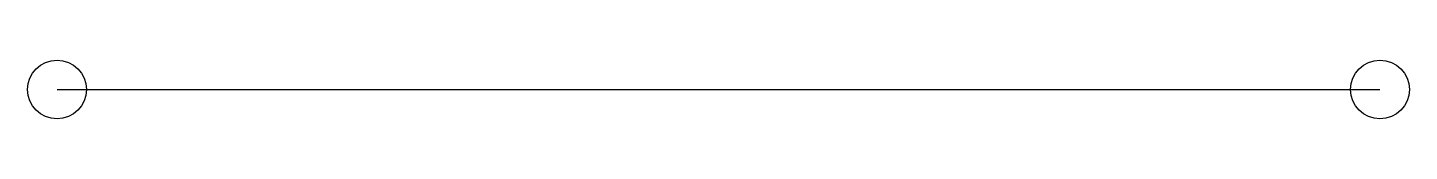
# Model space of a CAD drawing. Header units: millimetres. Extents: x 1321 to 2730, y 1862 to 1922.
import ezdxf

# ---------------------------------------------------------------- set-up
doc = ezdxf.new("R2010")
doc.units = ezdxf.units.MM

msp = doc.modelspace()

# ---------------------------------------------------------------- linework, layer by layer
msp.add_line((1350.7, 1891.9), (2699.9, 1891.9))
for centre in [(1350.7, 1891.9), (2699.9, 1891.9)]:
    msp.add_circle(centre, 30)

doc.saveas('drawing.dxf')
